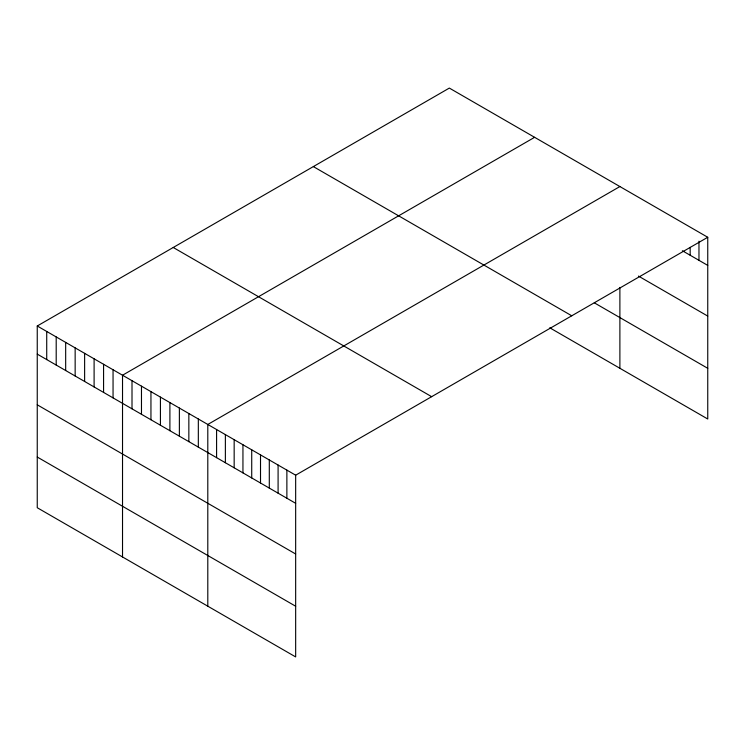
<?xml version="1.0" encoding="UTF-8"?>
<svg xmlns="http://www.w3.org/2000/svg" width="745" height="745" viewBox="0 0 745 745"><rect width="100%" height="100%" fill="white"/><g stroke="black" fill="none" stroke-linecap="round" stroke-linejoin="round"><path stroke-width="1.12" d="M37.25 325.993L295.663 475.189L295.663 656.922L37.25 507.727L37.25 325.993L449.337 88.078L707.75 237.273L707.75 419.007L549.773 327.8M534.612 137.313L122.525 375.229L122.525 556.962M619.887 186.548L207.799 424.464L207.799 606.197M295.663 475.189L707.75 237.273M682.364 250.739L707.75 265.397M638.437 276.069L707.75 316.085M594.305 302.815L707.75 368.309M313.347 166.591L571.76 315.787M173.24 247.48L431.653 396.675M37.25 354.117L295.663 503.313M37.25 404.814L295.663 554.001M37.25 457.039L295.663 606.234M698.968 241.194L698.968 260.322M690.177 247.377L690.177 255.246M619.887 287.412L619.887 368.281M286.872 470.114L286.872 498.237M278.09 465.038L278.09 493.171M269.299 459.972L269.299 488.096M260.517 454.897L260.517 483.021M251.726 449.822L251.726 477.945M242.945 444.756L242.945 472.879M234.163 439.68L234.163 467.804M225.372 434.605L225.372 462.729M216.59 429.539L216.59 457.663M198.328 418.988L198.328 447.121M188.848 413.522L188.848 441.645M179.377 408.055L179.377 436.179M169.897 402.579L169.897 430.703M160.426 397.113L160.426 425.237M150.946 391.637L150.946 419.761M141.475 386.171L141.475 414.295M132.005 380.695L132.005 408.828M113.054 369.762L113.054 397.886M103.574 364.286L103.574 392.41M94.103 358.82L94.103 386.944M84.623 353.344L84.623 381.468M75.152 347.878L75.152 376.002M65.672 342.411L65.672 370.535M56.201 336.936L56.201 365.059M46.721 331.469L46.721 359.593"/></g></svg>
